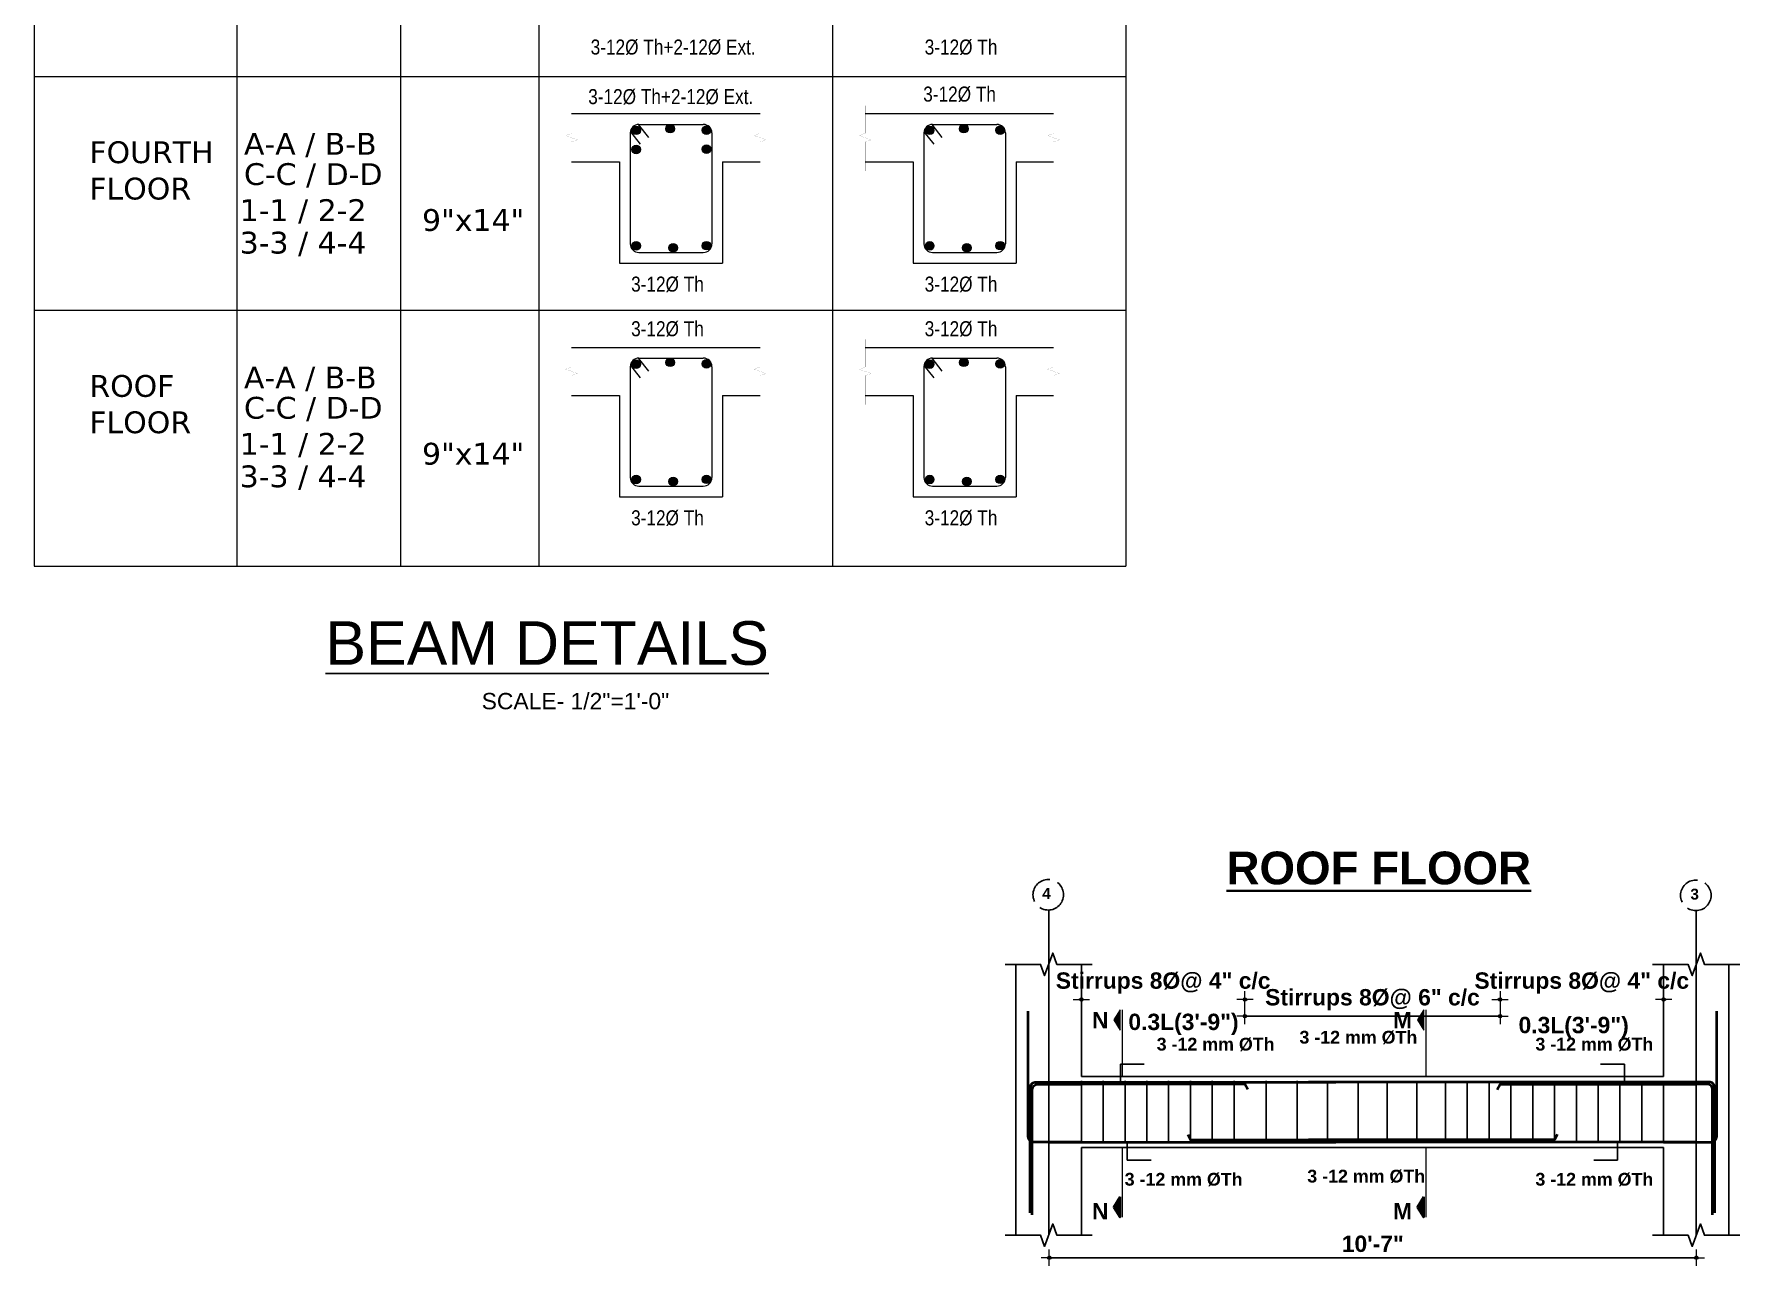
# Model space of a CAD drawing. Header units: inches. Extents: x -12073856 to 12321241, y -1226296 to 1319224.
# Drawn here: x 133005 to 133630, y 49426 to 49878 of the extents above; entities that cross this region are included whole.
import ezdxf
from ezdxf.enums import TextEntityAlignment as Align

# ---------------------------------------------------------------- set-up
doc = ezdxf.new("R2010")
doc.units = ezdxf.units.IN
doc.header["$MEASUREMENT"] = 0
doc.header["$PDMODE"] = 35
doc.linetypes.add('ACAD_ISO02W100', pattern=[15, 12, -3])
for name, color, linetype, lineweight in [('BAR', 5, 'Continuous', 40), ('BEAM LINE', 4, 'Continuous', 9), ('Dimension', 130, 'Continuous', 9), ('DIMSTR', 5, 'Continuous', 13), ('Hatch', 9, 'Continuous', 9), ('HATCH1', 4, 'ACAD_ISO02W100', 13), ('rebAar', 3, 'Continuous', 20), ('rebar', 140, 'Continuous', 13), ('TEX', 210, 'Continuous', 25), ('TEXT', 255, 'Continuous', 35)]:
    doc.layers.add(name, color=color, linetype=linetype, lineweight=lineweight)
doc.layers.add('STIRRUP', color=10, linetype='Continuous')
doc.styles.add('1.8 str', font='times.ttf', dxfattribs={"width": 0.8, "height": 6})
doc.styles.add('dim_20', font='ARIALN.TTF')
doc.styles.get("Standard").update_dxf_attribs({"font": 'arial.ttf'})
doc.styles.add('STYLE1', font='arialbd.ttf')
doc.dimstyles.new('1.4', dxfattribs={"dimscale": 0, "dimtxt": 6, "dimasz": 0.5, "dimexe": 2, "dimexo": 9, "dimgap": 2, "dimtad": 1, "dimdec": 0, "dimlfac": 0.5, "dimzin": 3, "dimdsep": 46, "dimlunit": 4, "dimtxsty": '1.8 str', "dimblk": 'DIM', "dimcen": 3, "dimdle": 3, "dimse1": 1, "dimse2": 1, "dimclrd": 256, "dimclre": 256, "dimclrt": 7, "dimadec": 1, "dimazin": 2, "dimtfac": 1, "dimtdec": 0, "dimtix": 1, "dimtofl": 0, "dimtmove": 2, "dimatfit": 3, "dimldrblk": 'ARROW', "dimfxl": 2, "dimfrac": 2, "dimtolj": 2, "dimtzin": 0, "dimarcsym": 0})

# ---------------------------------------------------------------- blocks, each defined once
blk = doc.blocks.new('DIM')
at = {"layer": 'Dimension'}
h = blk.add_hatch(color=256, dxfattribs=at)
h.paths.add_polyline_path([(0, 1.3), (0, 0), (1.3, 0, 0.414214)])
h.paths.add_polyline_path([(1.3, 0), (0, 0), (0, -1.3, 0.414214)])
h.paths.add_polyline_path([(0, 0), (-1.3, 0, 0.414214), (0, -1.3)])
h.paths.add_polyline_path([(0, 1.3, 0.414214), (-1.3, 0), (0, 0)])
for p, q in [((-6, 0), (6, 0)), ((0, 6), (0, -6))]:
    blk.add_line(p, q, dxfattribs=at)
blk.add_circle((0, 0), 1.28, dxfattribs=at)
blk = doc.blocks.new('*D2662')
at = {"layer": 'Defpoints', "color": 0, "ltscale": 10, "transparency": 16777216}
for p in [(133602.37, 49524.06), (133602.37, 49510.52), (133542.37, 49493.01)]:
    blk.add_point(p, dxfattribs=at)
at = {"layer": 'Dimension', "lineweight": -2, "ltscale": 10, "transparency": 16777216}
for p, q in [((133541.87, 49524.06), (133541.37, 49524.06)), ((133602.87, 49524.06), (133603.37, 49524.06))]:
    blk.add_line(p, q, dxfattribs=at)
at = {"layer": 'Dimension', "lineweight": -2, "ltscale": 10, "transparency": 16777216, "xscale": 0.5, "yscale": 0.5, "zscale": 0.5}
blk.add_blockref('DIM', (133542.37, 49524.06), dxfattribs=at)
at = {"layer": 'Dimension', "lineweight": -2, "ltscale": 10, "transparency": 16777216, "xscale": 0.5, "yscale": 0.5, "zscale": 0.5, "rotation": 180}
blk.add_blockref('DIM', (133602.37, 49524.06), dxfattribs=at)
at = {"layer": 'Dimension', "color": 7, "ltscale": 10, "transparency": 16777216, "insert": (133572.37, 49530.09), "char_height": 6, "attachment_point": 5, "style": 'STYLE1'}
blk.add_mtext('\\A2;Stirrups 8%%C@ 4" c/c', dxfattribs=at)
blk = doc.blocks.new('ARROW')
at = {"layer": 'Hatch'}
h = blk.add_hatch(color=256, dxfattribs=at)
h.dxf.hatch_style = 1
h.paths.add_polyline_path([(12191115.8, -1270860.1), (12191485.4, -1270660.1), (12191115.8, -1270660.1)])
for p, q in [((12191115.8, -1270860.1), (12191115.8, -1270060.1)), ((12191015.8, -1270160.1), (12196382.9, -1270160.1)), ((12191485.4, -1270660.1), (12190746.1, -1270660.1)), ((12190746.1, -1270660.1), (12191115.8, -1270860.1)), ((12191485.4, -1270660.1), (12191115.8, -1270860.1))]:
    blk.add_line(p, q, dxfattribs=at)
blk = doc.blocks.new('*D2663')
at = {"layer": 'Defpoints', "color": 0, "ltscale": 10, "transparency": 16777216}
for p in [(133388.8, 49524.06), (133388.8, 49510.52), (133448.8, 49493.01)]:
    blk.add_point(p, dxfattribs=at)
at = {"layer": 'Dimension', "lineweight": -2, "ltscale": 10, "transparency": 16777216}
for p, q in [((133388.3, 49524.06), (133387.8, 49524.06)), ((133449.3, 49524.06), (133449.8, 49524.06))]:
    blk.add_line(p, q, dxfattribs=at)
at = {"layer": 'Dimension', "lineweight": -2, "ltscale": 10, "transparency": 16777216, "xscale": 0.5, "yscale": 0.5, "zscale": 0.5}
blk.add_blockref('DIM', (133388.8, 49524.06), dxfattribs=at)
at = {"layer": 'Dimension', "lineweight": -2, "ltscale": 10, "transparency": 16777216, "xscale": 0.5, "yscale": 0.5, "zscale": 0.5, "rotation": 180}
blk.add_blockref('DIM', (133448.8, 49524.06), dxfattribs=at)
at = {"layer": 'Dimension', "color": 7, "ltscale": 10, "transparency": 16777216, "insert": (133418.8, 49530.09), "char_height": 6, "attachment_point": 5, "style": 'STYLE1'}
blk.add_mtext('\\A2;Stirrups 8%%C@ 4" c/c', dxfattribs=at)
blk = doc.blocks.new('*D2664')
at = {"layer": 'Defpoints', "color": 0, "ltscale": 10, "transparency": 16777216}
for p in [(133448.8, 49517.94), (133448.8, 49486.52), (133542.37, 49486.52)]:
    blk.add_point(p, dxfattribs=at)
at = {"layer": 'Dimension', "lineweight": -2, "ltscale": 10, "transparency": 16777216}
blk.add_line((133541.87, 49517.94), (133449.3, 49517.94), dxfattribs=at)
at = {"layer": 'Dimension', "lineweight": -2, "ltscale": 10, "transparency": 16777216, "xscale": 0.5, "yscale": 0.5, "zscale": 0.5, "rotation": 180}
blk.add_blockref('DIM', (133448.8, 49517.94), dxfattribs=at)
at = {"layer": 'Dimension', "lineweight": -2, "ltscale": 10, "transparency": 16777216, "xscale": 0.5, "yscale": 0.5, "zscale": 0.5}
blk.add_blockref('DIM', (133542.37, 49517.94), dxfattribs=at)
at = {"layer": 'Dimension', "color": 7, "ltscale": 10, "transparency": 16777216, "insert": (133495.58, 49523.97), "char_height": 6, "attachment_point": 5, "style": 'STYLE1'}
blk.add_mtext('\\A2;Stirrups 8%%C@ 6" c/c', dxfattribs=at)
blk = doc.blocks.new('*D2801')
at = {"layer": 'Defpoints', "color": 0, "ltscale": 10, "transparency": 16777216}
for p in [(133377.02, 49442.13), (133614.37, 49442.13), (133377.02, 49429.32)]:
    blk.add_point(p, dxfattribs=at)
at = {"layer": 'Dimension', "lineweight": -2, "ltscale": 10, "transparency": 16777216}
blk.add_line((133613.87, 49429.32), (133377.52, 49429.32), dxfattribs=at)
at = {"layer": 'Dimension', "lineweight": -2, "ltscale": 10, "transparency": 16777216, "xscale": 0.5, "yscale": 0.5, "zscale": 0.5, "rotation": 180}
blk.add_blockref('DIM', (133377.02, 49429.32), dxfattribs=at)
at = {"layer": 'Dimension', "lineweight": -2, "ltscale": 10, "transparency": 16777216, "xscale": 0.5, "yscale": 0.5, "zscale": 0.5}
blk.add_blockref('DIM', (133614.37, 49429.32), dxfattribs=at)
at = {"layer": 'Dimension', "color": 7, "ltscale": 10, "transparency": 16777216, "insert": (133495.69, 49434.39), "char_height": 6, "attachment_point": 5, "style": 'STYLE1'}
blk.add_mtext('\\A2;10\'-7"', dxfattribs=at)

msp = doc.modelspace()

# ---------------------------------------------------------------- hatches: boundary and pattern name
at = {"layer": 'rebar'}
h = msp.add_hatch(color=256, dxfattribs=at)
edge = h.paths.add_edge_path()
edge.add_arc((133225.45, 49842.89), 1.57, 0, 360)
h = msp.add_hatch(color=256, dxfattribs=at)
edge = h.paths.add_edge_path()
edge.add_arc((133237.98, 49843.51), 1.57, 0, 360)
h = msp.add_hatch(color=256, dxfattribs=at)
edge = h.paths.add_edge_path()
edge.add_arc((133251.27, 49842.96), 1.57, 0, 360)
h = msp.add_hatch(color=256, dxfattribs=at)
edge = h.paths.add_edge_path()
edge.add_arc((133333.14, 49842.89), 1.57, 0, 360)
h = msp.add_hatch(color=256, dxfattribs=at)
edge = h.paths.add_edge_path()
edge.add_arc((133345.68, 49843.51), 1.57, 0, 360)
h = msp.add_hatch(color=256, dxfattribs=at)
edge = h.paths.add_edge_path()
edge.add_arc((133358.97, 49842.96), 1.57, 0, 360)
h = msp.add_hatch(color=256, dxfattribs=at)
edge = h.paths.add_edge_path()
edge.add_arc((133225.45, 49835.89), 1.57, 0, 360)
h = msp.add_hatch(color=256, dxfattribs=at)
edge = h.paths.add_edge_path()
edge.add_arc((133251.27, 49835.96), 1.57, 0, 360)
h = msp.add_hatch(color=256, dxfattribs=at)
edge = h.paths.add_edge_path()
edge.add_arc((133225.45, 49800.5), 1.57, 0, 360)
h = msp.add_hatch(color=256, dxfattribs=at)
edge = h.paths.add_edge_path()
edge.add_arc((133239.04, 49799.83), 1.57, 0, 360)
h = msp.add_hatch(color=256, dxfattribs=at)
edge = h.paths.add_edge_path()
edge.add_arc((133251.27, 49800.58), 1.57, 0, 360)
h = msp.add_hatch(color=256, dxfattribs=at)
edge = h.paths.add_edge_path()
edge.add_arc((133333.14, 49800.5), 1.57, 0, 360)
h = msp.add_hatch(color=256, dxfattribs=at)
edge = h.paths.add_edge_path()
edge.add_arc((133346.74, 49799.83), 1.57, 0, 360)
h = msp.add_hatch(color=256, dxfattribs=at)
edge = h.paths.add_edge_path()
edge.add_arc((133358.97, 49800.58), 1.57, 0, 360)
h = msp.add_hatch(color=256, dxfattribs=at)
edge = h.paths.add_edge_path()
edge.add_arc((133225.45, 49757.15), 1.57, 0, 360)
h = msp.add_hatch(color=256, dxfattribs=at)
edge = h.paths.add_edge_path()
edge.add_arc((133237.98, 49757.78), 1.57, 0, 360)
h = msp.add_hatch(color=256, dxfattribs=at)
edge = h.paths.add_edge_path()
edge.add_arc((133251.27, 49757.23), 1.57, 0, 360)
h = msp.add_hatch(color=256, dxfattribs=at)
edge = h.paths.add_edge_path()
edge.add_arc((133333.14, 49757.15), 1.57, 0, 360)
h = msp.add_hatch(color=256, dxfattribs=at)
edge = h.paths.add_edge_path()
edge.add_arc((133345.68, 49757.78), 1.57, 0, 360)
h = msp.add_hatch(color=256, dxfattribs=at)
edge = h.paths.add_edge_path()
edge.add_arc((133358.97, 49757.23), 1.57, 0, 360)
h = msp.add_hatch(color=256, dxfattribs=at)
edge = h.paths.add_edge_path()
edge.add_arc((133225.45, 49714.77), 1.57, 0, 360)
h = msp.add_hatch(color=256, dxfattribs=at)
edge = h.paths.add_edge_path()
edge.add_arc((133239.04, 49714.1), 1.57, 0, 360)
h = msp.add_hatch(color=256, dxfattribs=at)
edge = h.paths.add_edge_path()
edge.add_arc((133251.27, 49714.85), 1.57, 0, 360)
h = msp.add_hatch(color=256, dxfattribs=at)
edge = h.paths.add_edge_path()
edge.add_arc((133333.14, 49714.77), 1.57, 0, 360)
h = msp.add_hatch(color=256, dxfattribs=at)
edge = h.paths.add_edge_path()
edge.add_arc((133346.74, 49714.1), 1.57, 0, 360)
h = msp.add_hatch(color=256, dxfattribs=at)
edge = h.paths.add_edge_path()
edge.add_arc((133358.97, 49714.85), 1.57, 0, 360)
at = {"layer": 'TEXT', "ltscale": 10}
for points in [[(133403, 49520.31), (133403, 49512.8), (133400.69, 49516.55)], [(133514.38, 49520.31), (133514.38, 49512.8), (133512.07, 49516.55)], [(133403, 49444.17), (133403, 49451.67), (133400.69, 49447.92)], [(133514.38, 49444.17), (133514.38, 49451.67), (133512.07, 49447.92)]]:
    msp.add_hatch(color=256, dxfattribs=at).paths.add_polyline_path(points)

# ---------------------------------------------------------------- linework, layer by layer
for p, q in [((133376.8, 49536.92), (133376.8, 49556.88)), ((133614.37, 49536.92), (133614.37, 49556.88)), ((133376.8, 49536.92), (133376.8, 49437.57)), ((133614.37, 49536.92), (133614.37, 49437.57))]:
    msp.add_line(p, q)
at = {"ltscale": 10}
for p, q in [((133364.8, 49493.01), (133364.8, 49536.92)), ((133388.8, 49495.76), (133388.8, 49536.92)), ((133602.37, 49495.76), (133602.37, 49536.92)), ((133626.37, 49437.57), (133626.37, 49536.92)), ((133364.8, 49437.57), (133364.8, 49493.01)), ((133482.15, 49495.76), (133388.8, 49495.76)), ((133403.86, 49495.76), (133602.37, 49495.76)), ((133482.15, 49469.76), (133388.8, 49469.76)), ((133388.8, 49437.57), (133388.8, 49469.76)), ((133405.64, 49469.76), (133602.37, 49469.76)), ((133602.37, 49437.57), (133602.37, 49469.76))]:
    msp.add_line(p, q, dxfattribs=at)
for points in [[(133201.77, 49851.96, 0.0315, 0.0315, 0), (133201.77, 49841.78, 0.0315, 0.0315, 0), (133199.61, 49841, 0.0315, 0.0315, 0), (133203.93, 49839.42, 0.0315, 0.0315, 0), (133201.77, 49838.63, 0.0315, 0.0315, 0), (133201.77, 49828, 0, 0, 0)], [(133270.9, 49851.96, 0.0315, 0.0315, 0), (133270.9, 49841.78, 0.0315, 0.0315, 0), (133268.73, 49841, 0.0315, 0.0315, 0), (133273.06, 49839.42, 0.0315, 0.0315, 0), (133270.9, 49838.63, 0.0315, 0.0315, 0), (133270.9, 49828, 0, 0, 0)], [(133309.47, 49851.96, 0.0315, 0.0315, 0), (133309.47, 49841.78, 0.0315, 0.0315, 0), (133307.3, 49841, 0.0315, 0.0315, 0), (133311.63, 49839.42, 0.0315, 0.0315, 0), (133309.47, 49838.63, 0.0315, 0.0315, 0), (133309.47, 49828, 0, 0, 0)], [(133378.59, 49851.96, 0.0315, 0.0315, 0), (133378.59, 49841.78, 0.0315, 0.0315, 0), (133376.43, 49841, 0.0315, 0.0315, 0), (133380.75, 49839.42, 0.0315, 0.0315, 0), (133378.59, 49838.63, 0.0315, 0.0315, 0), (133378.59, 49828, 0, 0, 0)], [(133201.77, 49766.22, 0.0315, 0.0315, 0), (133201.77, 49756.05, 0.0315, 0.0315, 0), (133199.61, 49755.26, 0.0315, 0.0315, 0), (133203.93, 49753.69, 0.0315, 0.0315, 0), (133201.77, 49752.9, 0.0315, 0.0315, 0), (133201.77, 49742.27, 0, 0, 0)], [(133270.9, 49766.22, 0.0315, 0.0315, 0), (133270.9, 49756.05, 0.0315, 0.0315, 0), (133268.73, 49755.26, 0.0315, 0.0315, 0), (133273.06, 49753.69, 0.0315, 0.0315, 0), (133270.9, 49752.9, 0.0315, 0.0315, 0), (133270.9, 49742.27, 0, 0, 0)], [(133309.47, 49766.22, 0.0315, 0.0315, 0), (133309.47, 49756.05, 0.0315, 0.0315, 0), (133307.3, 49755.26, 0.0315, 0.0315, 0), (133311.63, 49753.69, 0.0315, 0.0315, 0), (133309.47, 49752.9, 0.0315, 0.0315, 0), (133309.47, 49742.27, 0, 0, 0)], [(133378.59, 49766.22, 0.0315, 0.0315, 0), (133378.59, 49756.05, 0.0315, 0.0315, 0), (133376.43, 49755.26, 0.0315, 0.0315, 0), (133380.75, 49753.69, 0.0315, 0.0315, 0), (133378.59, 49752.9, 0.0315, 0.0315, 0), (133378.59, 49742.27, 0, 0, 0)]]:
    msp.add_lwpolyline(points, format="xyseb")
at = {"linetype": 'Continuous', "ltscale": 10}
for points in [[(133360.8, 49536.92), (133373.8, 49536.92), (133375.3, 49532.8), (133378.3, 49541.05), (133379.8, 49536.92), (133392.8, 49536.92)], [(133598.37, 49536.92), (133611.37, 49536.92), (133612.87, 49532.8), (133615.87, 49541.05), (133617.37, 49536.92), (133630.37, 49536.92)], [(133360.8, 49437.57), (133373.8, 49437.57), (133375.3, 49433.45), (133378.3, 49441.69), (133379.8, 49437.57), (133392.8, 49437.57)], [(133598.37, 49437.57), (133611.37, 49437.57), (133612.87, 49433.45), (133615.87, 49441.69), (133617.37, 49437.57), (133630.37, 49437.57)]]:
    msp.add_lwpolyline(points, dxfattribs=at)
at = {"layer": 'BAR', "ltscale": 10}
for p, q in [((133376.8, 49493.76), (133482.15, 49493.76)), ((133614.37, 49493.76), (133472.15, 49493.76)), ((133614.37, 49493.76), (133619.1, 49493.76)), ((133376.8, 49471.76), (133482.15, 49471.76)), ((133614.37, 49471.76), (133472.15, 49471.76)), ((133614.37, 49471.76), (133620.37, 49471.76))]:
    msp.add_line(p, q, dxfattribs=at)
for points in [[(133388.8, 49471.76), (133371.32, 49471.76, -0.414214), (133369.3, 49473.77), (133369.3, 49519.76)], [(133602.37, 49471.76), (133619.85, 49471.76, 0.414214), (133621.87, 49473.77), (133621.87, 49519.76)], [(133370.05, 49445.76), (133370.05, 49491.74, -0.414214), (133372.07, 49493.76), (133388.8, 49493.76)], [(133370.8, 49445.01), (133370.8, 49490.99, -0.414214), (133372.82, 49493.01), (133388.8, 49493.01)], [(133621.12, 49445.76), (133621.12, 49491.74, 0.414214), (133619.1, 49493.76), (133602.37, 49493.76)], [(133620.37, 49445.01), (133620.37, 49490.99, 0.414214), (133618.35, 49493.01), (133602.37, 49493.01)]]:
    msp.add_lwpolyline(points, format="xyb", dxfattribs=at)
for points in [[(133449.84, 49491.01), (133448.8, 49493.01), (133376.8, 49493.01)], [(133541.32, 49491.01), (133542.37, 49493.01), (133614.37, 49493.01)], [(133618.35, 49493.01), (133614.37, 49493.01)], [(133427.84, 49474.51), (133428.8, 49472.51), (133482.15, 49472.51)], [(133563.32, 49474.51), (133562.37, 49472.51), (133472.15, 49472.51)]]:
    msp.add_lwpolyline(points, dxfattribs=at)
at = {"layer": 'BEAM LINE'}
for p, q in [((133201.77, 49849.02), (133270.9, 49849.02)), ((133309.47, 49849.02), (133378.59, 49849.02)), ((133201.77, 49831.34), (133219.39, 49831.34)), ((133219.39, 49831.34), (133219.39, 49794.15)), ((133257.18, 49831.34), (133257.18, 49794.15)), ((133257.18, 49831.34), (133270.9, 49831.34)), ((133309.47, 49831.34), (133327.08, 49831.34)), ((133327.08, 49831.34), (133327.08, 49794.15)), ((133364.88, 49831.34), (133364.88, 49794.15)), ((133364.88, 49831.34), (133378.59, 49831.34)), ((133219.39, 49794.15), (133257.18, 49794.15)), ((133327.08, 49794.15), (133364.88, 49794.15)), ((133201.77, 49763.29), (133270.9, 49763.29)), ((133309.47, 49763.29), (133378.59, 49763.29)), ((133201.77, 49745.6), (133219.39, 49745.6)), ((133219.39, 49745.6), (133219.39, 49708.42)), ((133257.18, 49745.6), (133257.18, 49708.42)), ((133257.18, 49745.6), (133270.9, 49745.6)), ((133309.47, 49745.6), (133327.08, 49745.6)), ((133327.08, 49745.6), (133327.08, 49708.42)), ((133364.88, 49745.6), (133364.88, 49708.42)), ((133364.88, 49745.6), (133378.59, 49745.6)), ((133219.39, 49708.42), (133257.18, 49708.42)), ((133327.08, 49708.42), (133364.88, 49708.42))]:
    msp.add_line(p, q, dxfattribs=at)
at = {"layer": 'Dimension'}
for p, q in [((133078.94, 49962.34), (133078.94, 49852.66)), ((133004.61, 49948.38), (133004.61, 49838.69)), ((133139.05, 49948.38), (133139.05, 49838.69)), ((133189.76, 49948.38), (133189.76, 49838.69)), ((133297.46, 49948.38), (133297.46, 49838.69)), ((133405.15, 49948.38), (133405.15, 49838.69)), ((133004.61, 49862.65), (133405.15, 49862.65)), ((133004.61, 49862.65), (133405.15, 49862.65)), ((133004.61, 49862.65), (133405.15, 49862.65)), ((133004.61, 49862.65), (133004.61, 49682.96)), ((133004.61, 49862.65), (133405.15, 49862.65)), ((133004.61, 49862.65), (133405.15, 49862.65)), ((133078.94, 49862.65), (133078.94, 49682.96)), ((133139.05, 49862.65), (133139.05, 49682.96)), ((133189.76, 49862.65), (133189.76, 49682.96)), ((133297.46, 49862.65), (133297.46, 49682.96)), ((133405.15, 49862.65), (133405.15, 49682.96)), ((133004.61, 49776.91), (133405.15, 49776.91)), ((133004.61, 49776.91), (133405.15, 49776.91)), ((133004.61, 49776.91), (133405.15, 49776.91)), ((133004.61, 49776.91), (133405.15, 49776.91)), ((133004.61, 49776.91), (133405.15, 49776.91)), ((133004.61, 49682.96), (133405.15, 49682.96))]:
    msp.add_line(p, q, dxfattribs=at)
at = {"layer": 'Dimension', "ltscale": 10}
for p, q in [((133403.86, 49495.76), (133403.86, 49520.26)), ((133515.23, 49495.76), (133515.23, 49520.26)), ((133403.86, 49444.22), (133403.86, 49469.76)), ((133515.23, 49444.22), (133515.23, 49469.76))]:
    msp.add_line(p, q, dxfattribs=at)
for points in [[(133403, 49512.8), (133403, 49520.31), (133400.69, 49516.55), (133403, 49512.8)], [(133514.38, 49512.8), (133514.38, 49520.31), (133512.07, 49516.55), (133514.38, 49512.8)]]:
    msp.add_lwpolyline(points, dxfattribs=at)
at = {"layer": 'HATCH1', "lineweight": 25}
for centre in [(133376.64, 49562.47), (133614.2, 49562.25)]:
    msp.add_circle(centre, 5.6, dxfattribs=at)
at = {"layer": 'rebAar', "ltscale": 0.25}
for p, q in [((133223.32, 49841.93), (133223.32, 49801.24)), ((133223.35, 49842.35), (133226.94, 49837.85)), ((133226.19, 49845.07), (133229.97, 49840.32)), ((133226.47, 49845.08), (133250.09, 49845.08)), ((133253.24, 49841.93), (133253.24, 49801.24)), ((133331.02, 49841.93), (133331.02, 49801.24)), ((133331.05, 49842.35), (133334.63, 49837.85)), ((133333.88, 49845.07), (133337.66, 49840.32)), ((133334.17, 49845.08), (133357.79, 49845.08)), ((133360.94, 49841.93), (133360.94, 49801.24)), ((133226.47, 49798.09), (133250.09, 49798.09)), ((133334.17, 49798.09), (133357.79, 49798.09)), ((133223.32, 49756.2), (133223.32, 49715.51)), ((133223.35, 49756.62), (133226.94, 49752.12)), ((133226.19, 49759.34), (133229.97, 49754.59)), ((133226.47, 49759.35), (133250.09, 49759.35)), ((133253.24, 49756.2), (133253.24, 49715.51)), ((133331.02, 49756.2), (133331.02, 49715.51)), ((133331.05, 49756.62), (133334.63, 49752.12)), ((133333.88, 49759.34), (133337.66, 49754.59)), ((133334.17, 49759.35), (133357.79, 49759.35)), ((133360.94, 49756.2), (133360.94, 49715.51)), ((133226.47, 49712.36), (133250.09, 49712.36)), ((133334.17, 49712.36), (133357.79, 49712.36))]:
    msp.add_line(p, q, dxfattribs=at)
for centre, start, end in [((133226.47, 49841.93), 90, 180), ((133250.09, 49841.93), 0, 90), ((133334.17, 49841.93), 90, 180), ((133357.79, 49841.93), 0, 90), ((133226.47, 49801.24), 180, 270), ((133250.09, 49801.24), 270, 0), ((133334.17, 49801.24), 180, 270), ((133357.79, 49801.24), 270, 0), ((133226.47, 49756.2), 90, 180), ((133250.09, 49756.2), 0, 90), ((133334.17, 49756.2), 90, 180), ((133357.79, 49756.2), 0, 90), ((133226.47, 49715.51), 180, 270), ((133250.09, 49715.51), 270, 0), ((133334.17, 49715.51), 180, 270), ((133357.79, 49715.51), 270, 0)]:
    msp.add_arc(centre, 3.15, start, end, dxfattribs=at)
at = {"layer": 'rebar'}
for centre in [(133225.45, 49842.89), (133237.98, 49843.51), (133251.27, 49842.96), (133333.14, 49842.89), (133345.68, 49843.51), (133358.97, 49842.96), (133225.45, 49835.89), (133251.27, 49835.96), (133225.45, 49800.5), (133239.04, 49799.83), (133251.27, 49800.58), (133333.14, 49800.5), (133346.74, 49799.83), (133358.97, 49800.58), (133225.45, 49757.15), (133237.98, 49757.78), (133251.27, 49757.23), (133333.14, 49757.15), (133345.68, 49757.78), (133358.97, 49757.23), (133225.45, 49714.77), (133239.04, 49714.1), (133251.27, 49714.85), (133333.14, 49714.77), (133346.74, 49714.1), (133358.97, 49714.85)]:
    msp.add_circle(centre, 1.57, dxfattribs=at)
at = {"layer": 'STIRRUP'}
for p, q in [((133388.8, 49494.16), (133388.8, 49471.36)), ((133396.8, 49494.16), (133396.8, 49471.36)), ((133404.8, 49494.16), (133404.8, 49471.36)), ((133412.8, 49494.16), (133412.8, 49471.36)), ((133420.8, 49494.16), (133420.8, 49471.36)), ((133428.8, 49494.16), (133428.8, 49471.36)), ((133436.8, 49494.16), (133436.8, 49471.36)), ((133444.8, 49494.16), (133444.8, 49471.36)), ((133456.62, 49494.16), (133456.62, 49471.36)), ((133467.95, 49494.16), (133467.95, 49471.36)), ((133479.06, 49494.16), (133479.06, 49471.36)), ((133490.31, 49494.16), (133490.31, 49471.36)), ((133500.95, 49494.16), (133500.95, 49471.36)), ((133511.89, 49494.16), (133511.89, 49471.36)), ((133522.37, 49494.16), (133522.37, 49471.36)), ((133530.37, 49494.16), (133530.37, 49471.36)), ((133538.37, 49494.16), (133538.37, 49471.36)), ((133546.37, 49494.16), (133546.37, 49471.36)), ((133554.37, 49494.16), (133554.37, 49471.36)), ((133562.37, 49494.16), (133562.37, 49471.36)), ((133570.37, 49494.16), (133570.37, 49471.36)), ((133578.37, 49494.16), (133578.37, 49471.36)), ((133586.37, 49494.16), (133586.37, 49471.36)), ((133594.37, 49494.16), (133594.37, 49471.36)), ((133602.37, 49494.16), (133602.37, 49471.36))]:
    msp.add_line(p, q, dxfattribs=at)
at = {"layer": 'TEXT', "ltscale": 10}
for points in [[(133403, 49451.67), (133403, 49444.17), (133400.69, 49447.92), (133403, 49451.67)], [(133514.38, 49451.67), (133514.38, 49444.17), (133512.07, 49447.92), (133514.38, 49451.67)]]:
    msp.add_lwpolyline(points, dxfattribs=at)

# ---------------------------------------------------------------- texts
at = {"layer": 'DIMSTR', "style": 'dim_20'}
for s, height, p in [('3-12Ø Th+2-12Ø Ext.', 5.5118, (133208.78, 49870.7)), ('3-12Ø Th', 5.512, (133331.32, 49870.7)), ('3-12Ø Th+2-12Ø Ext.', 5.5118, (133207.88, 49852.51)), ('3-12Ø Th', 5.512, (133330.78, 49853.44)), ('3-12Ø Th', 5.512, (133223.62, 49783.73)), ('3-12Ø Th', 5.512, (133331.32, 49783.73)), ('3-12Ø Th', 5.512, (133223.62, 49767.36)), ('3-12Ø Th', 5.512, (133331.32, 49767.36)), ('3-12Ø Th', 5.512, (133223.62, 49697.99)), ('3-12Ø Th', 5.512, (133331.32, 49697.99))]:
    msp.add_text(s, height=height, dxfattribs=at).set_placement(p)
at = {"layer": 'HATCH1', "lineweight": 25, "style": 'STYLE1'}
for s, p in [('4', (133374.42, 49560.93)), ('3', (133612.22, 49560.7))]:
    msp.add_text(s, height=4, dxfattribs=at).set_placement(p)
at = {"layer": 'TEX'}
msp.add_text('SCALE- 1/2"=1\'-0"', height=6, dxfattribs=at).set_placement((133203.2, 49633.63), align=Align.MIDDLE)
at = {"layer": 'TEX', "attachment_point": 1}
for s, insert, char_height, width in [('\\pi6.188;{\\fVerdana|b0|i0|c0|p34;\\C7;A-A / B-B}', (133075.4, 49841.96), 8, 85.5904), ('\\pi24.6;{\\fVerdana|b0|i0|c0|p34;\\C7;FOURTH\\PFLOOR}', (133000.27, 49838.86), 8, 85.5904), ('\\pi6.188;{\\fVerdana|b0|i0|c0|p34;\\C7;C-C / D-D}', (133075.4, 49830.85), 8, 85.5904), ('\\pi24.75;{\\fVerdana|b0|i0|c0|p34;\\C7;    1-1 / 2-2  }', (133041.32, 49817.63), 8, 101.3578), ('\\pi24.75;{\\fVerdana|b0|i0|c0|p34;\\C7;9"x14"}', (133122.16, 49814), 8, 85.5904), ('\\pi24.7504;{\\fVerdana|b0|i0|c0|p34;\\C7;    3-3 / 4-4  }', (133041.32, 49805.7), 8, 101.3578), ('\\pi6.188;{\\fVerdana|b0|i0|c0|p34;\\C7;A-A / B-B}', (133075.4, 49756.23), 8, 85.5904), ('\\pi24.6;{\\fVerdana|b0|i0|c0|p34;\\C7;ROOF\\PFLOOR}', (133000.27, 49753.13), 8, 85.5904), ('\\pi6.188;{\\fVerdana|b0|i0|c0|p34;\\C7;C-C / D-D}', (133075.4, 49745.12), 8, 85.5904), ('\\pi24.75;{\\fVerdana|b0|i0|c0|p34;\\C7;    1-1 / 2-2  }', (133041.32, 49731.9), 8, 101.3578), ('\\pi24.75;{\\fVerdana|b0|i0|c0|p34;\\C7;9"x14"}', (133122.16, 49728.27), 8, 85.5904), ('\\pi24.7504;{\\fVerdana|b0|i0|c0|p34;\\C7;    3-3 / 4-4  }', (133041.32, 49719.97), 8, 101.3578), ('{\\LBEAM DETAILS}', (133111.49, 49662.82), 16, 335.8791)]:
    msp.add_mtext(s, dxfattribs=dict(at, insert=insert, char_height=char_height, width=width))
at = {"layer": 'TEXT', "style": 'STYLE1'}
msp.add_text('%%UROOF FLOOR', height=12, dxfattribs=at).set_placement((133497.9, 49572.3), align=Align.MIDDLE_CENTER)
at = {"layer": 'TEXT', "ltscale": 10, "style": 'STYLE1'}
for s, height, p in [('N', 6, (133392.69, 49513.47)), ('M', 6, (133503.11, 49513.47)), ('3 -12 mm %%CTh ', 4.68, (133468.8, 49507.87)), ('3 -12 mm %%CTh ', 4.68, (133471.67, 49456.91)), ('N', 6, (133392.69, 49443.34)), ('M', 6, (133503.11, 49443.34))]:
    msp.add_text(s, height=height, dxfattribs=at).set_placement(p)
at = {"layer": 'TEXT', "style": 'STYLE1'}
for p in [(133406.04, 49512.84), (133549.17, 49511.68)]:
    msp.add_text('0.3L(3\'-9")', height=6, dxfattribs=at).set_placement(p)
at = {"layer": 'TEXT', "ltscale": 10, "char_height": 4.68, "attachment_point": 3, "style": 'STYLE1'}
for width, insert in [(51.4226, (133459.65, 49510.01)), (53.0695, (133598.59, 49510.01)), (52.0465, (133447.92, 49460.44)), (53.0695, (133598.59, 49460.44))]:
    msp.add_mtext_dynamic_manual_height_columns('3 -12 mm %%CTh ', width=width, gutter_width=1, heights=[0], dxfattribs=dict(at, insert=insert))

# ---------------------------------------------------------------- dimensions: what is measured, and where the dimension line sits
at = {"layer": 'Dimension', "ltscale": 10}
for base, p1, p2, angle, text, picture, middle in [((133388.8, 49524.06), (133448.8, 49493.01), (133388.8, 49510.52), 180, 'Stirrups 8%%C@ 4" c/c', '*D2663', (133418.8, 49530.09)), ((133602.37, 49524.06), (133542.37, 49493.01), (133602.37, 49510.52), 0, 'Stirrups 8%%C@ 4" c/c', '*D2662', (133572.37, 49530.09)), ((133448.8, 49517.94), (133542.37, 49486.52), (133448.8, 49486.52), 180, 'Stirrups 8%%C@ 6" c/c', '*D2664', (133495.58, 49523.97)), ((133377.02, 49429.32), (133614.37, 49442.13), (133377.02, 49442.13), 180, '10\'-7"', '*D2801', (133495.69, 49434.39))]:
    dim = msp.add_linear_dim(base=base, p1=p1, p2=p2, angle=angle, text=text, dimstyle='1.4', override={"dimscale": 1, "dimtxsty": 'STYLE1'}, dxfattribs=at)
    dim.commit()
    dim.dimension.update_dxf_attribs({"geometry": picture, "text_midpoint": middle})

# ---------------------------------------------------------------- leaders
for points in [[(133403.16, 49494.16), (133403.16, 49500.37), (133411.88, 49500.37)], [(133588.01, 49494.16), (133588.01, 49500.37), (133579.29, 49500.37)], [(133405.64, 49471.36), (133405.64, 49465.15), (133414.36, 49465.15)], [(133585.53, 49471.36), (133585.53, 49465.15), (133576.81, 49465.15)]]:
    msp.add_leader(points, dimstyle='1.4', override={"dimscale": 1, "dimtxsty": 'STYLE1'}, dxfattribs=at)

doc.saveas('drawing.dxf')
